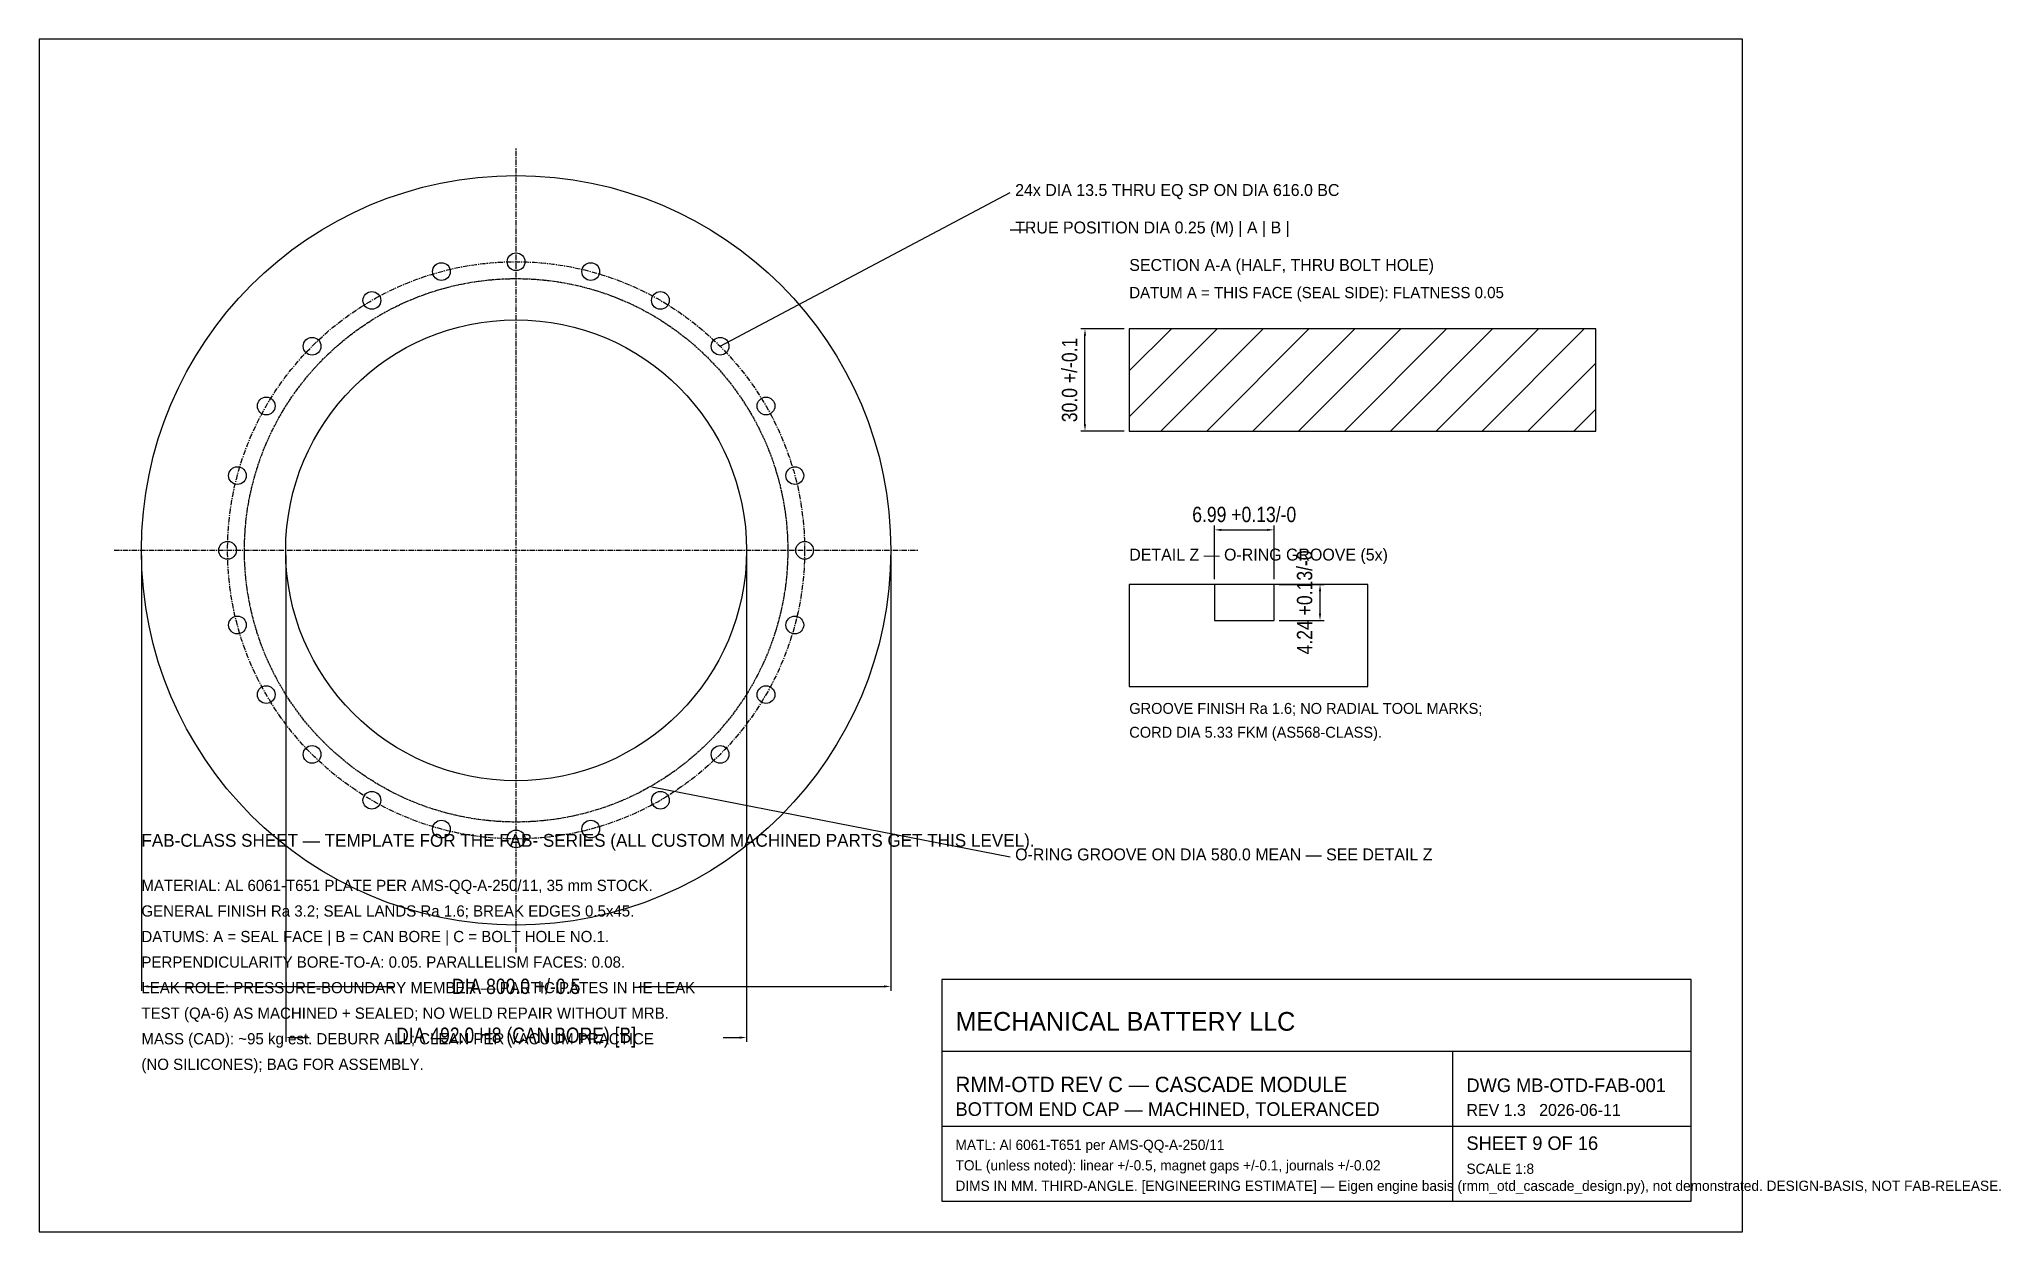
# Model space of a CAD drawing. Header units: millimetres. Extents: x 0 to 1152, y 0 to 700.
import ezdxf

# ---------------------------------------------------------------- set-up
doc = ezdxf.new("R2010")
doc.units = ezdxf.units.MM
doc.linetypes.add('CENTER', pattern=[5.08, 3.175, -0.635, 0.635, -0.635])
doc.linetypes.add('DASHED', pattern=[1.524, 1.27, -0.254])
for name, color, linetype in [('CENTER', 1, 'CENTER'), ('DIM', 3, 'CONTINUOUS'), ('HIDDEN', 8, 'DASHED'), ('NOTE', 2, 'CONTINUOUS')]:
    doc.layers.add(name, color=color, linetype=linetype)
for name, color, linetype, true_color in [('HATCH', 8, 'CONTINUOUS', 0x6e6e6e), ('OUTLINE', 7, 'CONTINUOUS', 0x000000), ('TEXT', 7, 'CONTINUOUS', 0x000000), ('TITLE', 7, 'CONTINUOUS', 0x000000)]:
    doc.layers.add(name, color=color, linetype=linetype, true_color=true_color)
doc.styles.add('OpenSansCondensed-Light', font='OpenSansCondensed-Light.ttf')
doc.dimstyles.new('MB', dxfattribs={"dimtxt": 9, "dimasz": 4, "dimexe": 2.5, "dimexo": 3, "dimgap": 2, "dimtad": 1, "dimdec": 1, "dimcen": 2.5, "dimazin": 3, "dimtfac": 1, "dimtmove": 0, "dimatfit": 3})

# ---------------------------------------------------------------- blocks, each defined once
blk = doc.blocks.new('_CLOSEDFILLED')
at = {"color": 0, "linetype": 'BYBLOCK'}
blk.add_solid([(-1, 0.16), (0, 0), (-1, -0.16)], dxfattribs=at)
blk = doc.blocks.new('*D1')
for p, q in [((60, 397), (60, 141.5)), ((500, 397), (500, 141.5)), ((64, 144), (208, 144)), ((352, 144), (496, 144))]:
    blk.add_line(p, q)
at = {"layer": 'Defpoints'}
for p in [(60, 400), (500, 400), (60, 144)]:
    blk.add_point(p, dxfattribs=at)
at = {"layer": 'DIM', "xscale": 4, "yscale": 4, "rotation": 180}
blk.add_blockref('_CLOSEDFILLED', (60, 144), dxfattribs=at)
at = {"layer": 'DIM', "xscale": 4, "yscale": 4}
blk.add_blockref('_CLOSEDFILLED', (500, 144), dxfattribs=at)
at = {"layer": 'DIM', "insert": (280, 144), "char_height": 9, "attachment_point": 5, "style": 'OpenSansCondensed-Light'}
blk.add_mtext('DIA 800.0 +/-0.5', dxfattribs=at)
blk = doc.blocks.new('*D2')
for p, q in [((144.7, 397), (144.7, 111.5)), ((415.3, 397), (415.3, 111.5)), ((148.7, 114), (158.5, 114)), ((401.5, 114), (411.3, 114))]:
    blk.add_line(p, q)
at = {"layer": 'Defpoints'}
for p in [(144.7, 400), (415.3, 400), (144.7, 114)]:
    blk.add_point(p, dxfattribs=at)
at = {"layer": 'DIM', "xscale": 4, "yscale": 4, "rotation": 180}
blk.add_blockref('_CLOSEDFILLED', (144.7, 114), dxfattribs=at)
at = {"layer": 'DIM', "xscale": 4, "yscale": 4}
blk.add_blockref('_CLOSEDFILLED', (415.3, 114), dxfattribs=at)
at = {"layer": 'DIM', "insert": (280, 114), "char_height": 9, "attachment_point": 5, "style": 'OpenSansCondensed-Light'}
blk.add_mtext('DIA 492.0 H8 (CAN BORE) [B]', dxfattribs=at)

msp = doc.modelspace()

# ---------------------------------------------------------------- hatches: boundary and pattern name
at = {"layer": 'HATCH'}
h = msp.add_hatch(dxfattribs=at)
h.set_pattern_fill('ANSI31', scale=6)
h.paths.add_polyline_path([(640, 470), (914, 470), (914, 530), (640, 530)])

# ---------------------------------------------------------------- linework, layer by layer
at = {"layer": 'CENTER'}
for p, q in [((280, 164), (280, 636)), ((44, 400), (516, 400))]:
    msp.add_line(p, q, dxfattribs=at)
msp.add_circle((280, 400), 169.4, dxfattribs=at)
at = {"layer": 'DIM'}
for p, q in [((399.77, 519.77), (570, 610)), ((580, 588), (570, 588)), ((359.75, 261.24), (570, 220))]:
    msp.add_line(p, q, dxfattribs=at)
at = {"layer": 'HIDDEN'}
msp.add_circle((280, 400), 159.5, dxfattribs=at)
at = {"layer": 'OUTLINE'}
for points in [[(640, 470), (914, 470), (914, 530), (640, 530)], [(640, 320), (780, 320), (780, 380), (640, 380)], [(690, 358.8), (725, 358.8), (725, 380), (690, 380)]]:
    msp.add_lwpolyline(points, close=True, dxfattribs=at)
for centre, radius in [((280, 400), 220), ((236.16, 563.63), 5.21), ((280, 569.4), 5.21), ((323.84, 563.63), 5.21), ((195.3, 546.7), 5.21), ((364.7, 546.7), 5.21), ((280, 400), 135.3), ((160.22, 519.78), 5.21), ((399.78, 519.78), 5.21), ((133.3, 484.7), 5.21), ((426.7, 484.7), 5.21), ((116.37, 443.84), 5.21), ((443.63, 443.84), 5.21), ((110.6, 400), 5.21), ((449.4, 400), 5.21), ((116.37, 356.16), 5.21), ((443.63, 356.16), 5.21), ((133.3, 315.3), 5.21), ((426.7, 315.3), 5.21), ((160.22, 280.22), 5.21), ((399.78, 280.22), 5.21), ((195.3, 253.3), 5.21), ((364.7, 253.3), 5.21), ((236.16, 236.37), 5.21), ((280, 230.6), 5.21), ((323.84, 236.37), 5.21)]:
    msp.add_circle(centre, radius, dxfattribs=at)
at = {"layer": 'TITLE'}
for p, q in [((530, 106), (970, 106)), ((830, 18), (830, 106)), ((530, 62), (970, 62))]:
    msp.add_line(p, q, dxfattribs=at)
for points in [[(0, 0), (1000, 0), (1000, 700), (0, 700)], [(530, 18), (970, 18), (970, 148), (530, 148)]]:
    msp.add_lwpolyline(points, close=True, dxfattribs=at)

# ---------------------------------------------------------------- texts
at = {"layer": 'NOTE'}
for s, height, p in [('24x DIA 13.5 THRU EQ SP ON DIA 616.0 BC', 7, (573, 608)), ('TRUE POSITION DIA 0.25 (M) | A | B |', 7, (573, 586)), ('DATUM A = THIS FACE (SEAL SIDE): FLATNESS 0.05', 6.6, (640, 548)), ('GROOVE FINISH Ra 1.6; NO RADIAL TOOL MARKS;', 6.4, (640, 304)), ('CORD DIA 5.33 FKM (AS568-CLASS).', 6.4, (640, 290)), ('O-RING GROOVE ON DIA 580.0 MEAN — SEE DETAIL Z', 7, (573, 218)), ('MATERIAL: AL 6061-T651 PLATE PER AMS-QQ-A-250/11, 35 mm STOCK.', 6.6, (60, 200)), ('GENERAL FINISH Ra 3.2; SEAL LANDS Ra 1.6; BREAK EDGES 0.5x45.', 6.6, (60, 185)), ('DATUMS: A = SEAL FACE | B = CAN BORE | C = BOLT HOLE NO.1.', 6.6, (60, 170)), ('PERPENDICULARITY BORE-TO-A: 0.05. PARALLELISM FACES: 0.08.', 6.6, (60, 155)), ('LEAK ROLE: PRESSURE-BOUNDARY MEMBER — PARTICIPATES IN HE LEAK', 6.6, (60, 140)), ('TEST (QA-6) AS MACHINED + SEALED; NO WELD REPAIR WITHOUT MRB.', 6.6, (60, 125)), ('MASS (CAD): ~95 kg est. DEBURR ALL; CLEAN PER VACUUM PRACTICE', 6.6, (60, 110)), ('(NO SILICONES); BAG FOR ASSEMBLY.', 6.6, (60, 95)), ('DIMS IN MM. THIRD-ANGLE. [ENGINEERING ESTIMATE] — Eigen engine basis (rmm_otd_cascade_design.py), not demonstrated. DESIGN-BASIS, NOT FAB-RELEASE.', 6, (538, 24))]:
    msp.add_text(s, height=height, dxfattribs=at).set_placement(p)
at = {"layer": 'TEXT'}
for s, height, p in [('BOTTOM END CAP — MACHINED, TOLERANCED', 8, (538, 68)), ('REV 1.3   2026-06-11', 7, (838, 68)), ('MATL: Al 6061-T651 per AMS-QQ-A-250/11', 6, (538, 48)), ('TOL (unless noted): linear +/-0.5, magnet gaps +/-0.1, journals +/-0.02', 6, (538, 36)), ('SCALE 1:8', 6, (838, 34))]:
    msp.add_text(s, height=height, dxfattribs=at).set_placement(p)
at = {"layer": 'TITLE'}
for s, height, p in [('SECTION A-A (HALF, THRU BOLT HOLE)', 7, (640, 564)), ('DETAIL Z — O-RING GROOVE (5x)', 7, (640, 394)), ('FAB-CLASS SHEET — TEMPLATE FOR THE FAB- SERIES (ALL CUSTOM MACHINED PARTS GET THIS LEVEL).', 7.5, (60, 226)), ('MECHANICAL BATTERY LLC', 11, (538, 118)), ('RMM-OTD REV C — CASCADE MODULE', 9, (538, 82)), ('DWG MB-OTD-FAB-001', 8, (838, 82)), ('SHEET 9 OF 16', 8, (838, 48))]:
    msp.add_text(s, height=height, dxfattribs=at).set_placement(p)

# ---------------------------------------------------------------- dimensions: what is measured, and where the dimension line sits
at = {"layer": 'DIM'}
for base, p1, p2, text in [((614, 470), (640, 470), (640, 530), '30.0 +/-0.1'), ((752, 358.8), (725, 358.8), (725, 380), '4.24 +0.13/-0')]:
    msp.add_linear_dim(base=base, p1=p1, p2=p2, angle=90, text=text, dimstyle='MB', dxfattribs=at).render()
msp.add_linear_dim(base=(690, 412), p1=(690, 380), p2=(725, 380), text='6.99 +0.13/-0', dimstyle='MB', dxfattribs=at).render()
for base, p1, p2, text, picture, middle in [((60, 144), (60, 400), (500, 400), 'DIA 800.0 +/-0.5', '*D1', (280, 144)), ((144.7, 114), (144.7, 400), (415.3, 400), 'DIA 492.0 H8 (CAN BORE) [B]', '*D2', (280, 114))]:
    dim = msp.add_linear_dim(base=base, p1=p1, p2=p2, text=text, dimstyle='MB', dxfattribs=at)
    dim.commit()
    dim.dimension.update_dxf_attribs({"geometry": picture, "text_midpoint": middle})

doc.saveas('drawing.dxf')
